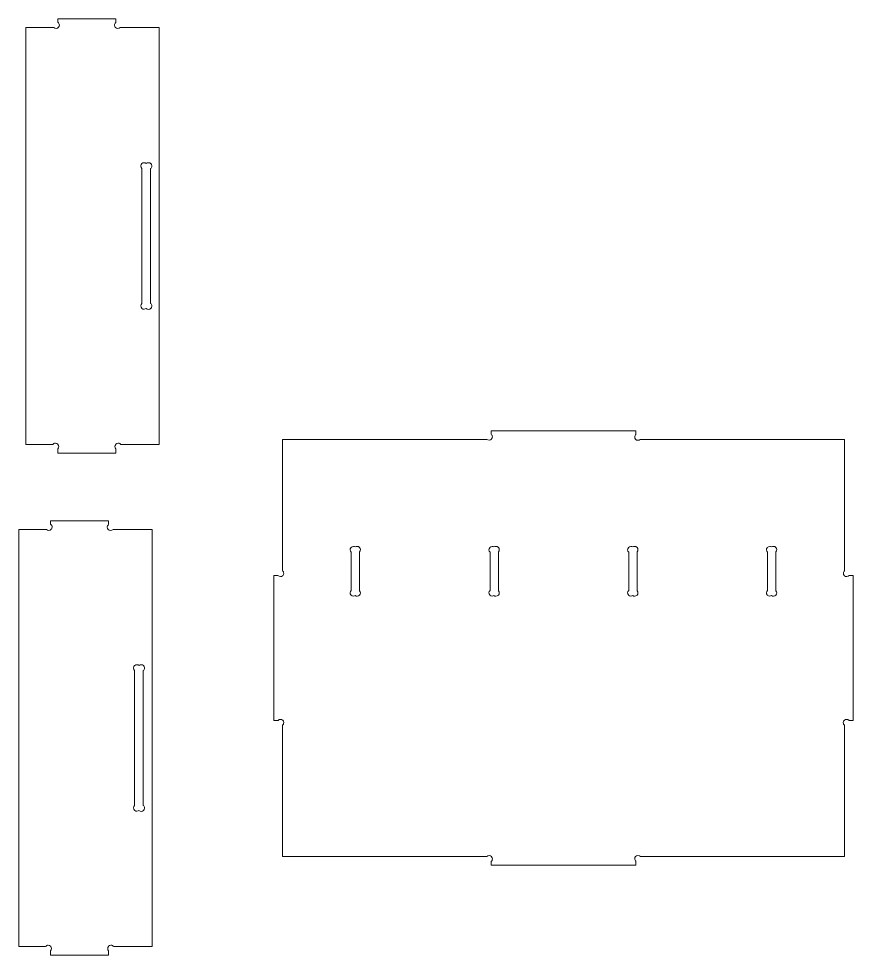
# Model space of a CAD drawing. Header units: centimetres. Extents: x -17.8 to 60.3, y -9.9 to 37.2.
# Drawn here: x 22.5 to 60.35, y -9.89 to 32.6 of the extents above; entities that cross this region are included whole.
import ezdxf

# ---------------------------------------------------------------- set-up
doc = ezdxf.new("R2010")
doc.units = ezdxf.units.CM
doc.header["$MEASUREMENT"] = 0
doc.layers.add('layer 1', color=7, linetype='Continuous')

msp = doc.modelspace()

# ---------------------------------------------------------------- linework, layer by layer
at = {"layer": 'layer 1', "color": 2, "lineweight": 9}
for points, knots in [([(24.27315, 12.88296), (24.27315, 12.88296), (26.90155, 12.88284), (26.90155, 12.88284), (26.90155, 12.88284), (26.90155, 12.88284), (26.90153, 13.0878), (26.90153, 13.0878), (26.90153, 13.0878), (26.87664, 13.11457), (26.8614, 13.15046), (26.8614, 13.1899), (26.8614, 13.1899), (26.8614, 13.22661), (26.87459, 13.26024), (26.89649, 13.28631), (26.89649, 13.28631), (26.89825, 13.28847), (26.90011, 13.29055), (26.90204, 13.29255), (26.90204, 13.29255), (26.9294, 13.32169), (26.96828, 13.3399), (27.0114, 13.3399), (27.0114, 13.3399), (27.06166, 13.3399), (27.10614, 13.31518), (27.13336, 13.27723), (27.13336, 13.27723), (27.13336, 13.27723), (28.87287, 13.27705), (28.87287, 13.27705), (28.87287, 13.27705), (28.87287, 13.27705), (28.87285, 32.20183), (28.87285, 32.20183), (28.87285, 32.20183), (28.87285, 32.20183), (27.10444, 32.20166), (27.10444, 32.20166), (27.10444, 32.20166), (27.07694, 32.17016), (27.0365, 32.15024), (26.9914, 32.15024), (26.9914, 32.15024), (26.94828, 32.15024), (26.9094, 32.16845), (26.88204, 32.19759), (26.88204, 32.19759), (26.88011, 32.19959), (26.87825, 32.20167), (26.87649, 32.20383), (26.87649, 32.20383), (26.85459, 32.2299), (26.8414, 32.26353), (26.8414, 32.30024), (26.8414, 32.30024), (26.8414, 32.34939), (26.86504, 32.39302), (26.90158, 32.42038), (26.90158, 32.42038), (26.90158, 32.42038), (26.90157, 32.59602), (26.90157, 32.59602), (26.90157, 32.59602), (26.90157, 32.59602), (24.2731, 32.59602), (24.2731, 32.59602), (24.2731, 32.59602), (24.2731, 32.59602), (24.27313, 32.43776), (24.27313, 32.43776), (24.27313, 32.43776), (24.31574, 32.4113), (24.34412, 32.36408), (24.34412, 32.31024), (24.34412, 32.31024), (24.34412, 32.27353), (24.33093, 32.2399), (24.30903, 32.21383), (24.30903, 32.21383), (24.30727, 32.21167), (24.30541, 32.20959), (24.30348, 32.20759), (24.30348, 32.20759), (24.27612, 32.17845), (24.23724, 32.16024), (24.19412, 32.16024), (24.19412, 32.16024), (24.15393, 32.16024), (24.11744, 32.17605), (24.09051, 32.20178), (24.09051, 32.20178), (24.09051, 32.20178), (22.82755, 32.20172), (22.82755, 32.20172), (22.82755, 32.20172), (22.82755, 32.20172), (22.82758, 13.27716), (22.82758, 13.27716), (22.82758, 13.27716), (22.82758, 13.27716), (24.04208, 13.27713), (24.04208, 13.27713), (24.04208, 13.27713), (24.0693, 13.31513), (24.11382, 13.3399), (24.16412, 13.3399), (24.16412, 13.3399), (24.20724, 13.3399), (24.24612, 13.32169), (24.27348, 13.29255), (24.27348, 13.29255), (24.27541, 13.29055), (24.27727, 13.28847), (24.27903, 13.28631), (24.27903, 13.28631), (24.30093, 13.26024), (24.31412, 13.22661), (24.31412, 13.1899), (24.31412, 13.1899), (24.31412, 13.14999), (24.29852, 13.11371), (24.27309, 13.08683), (24.27309, 13.08683), (24.27309, 13.08683), (24.27315, 12.88296), (24.27315, 12.88296)], [0, 0, 0, 0, 0.03030303, 0.03030303, 0.03030303, 0.03030303, 0.06060606, 0.06060606, 0.06060606, 0.06060606, 0.09090909, 0.09090909, 0.09090909, 0.09090909, 0.12121212, 0.12121212, 0.12121212, 0.12121212, 0.15151515, 0.15151515, 0.15151515, 0.15151515, 0.18181818, 0.18181818, 0.18181818, 0.18181818, 0.21212121, 0.21212121, 0.21212121, 0.21212121, 0.24242424, 0.24242424, 0.24242424, 0.24242424, 0.27272727, 0.27272727, 0.27272727, 0.27272727, 0.3030303, 0.3030303, 0.3030303, 0.3030303, 0.33333333, 0.33333333, 0.33333333, 0.33333333, 0.36363636, 0.36363636, 0.36363636, 0.36363636, 0.39393939, 0.39393939, 0.39393939, 0.39393939, 0.42424242, 0.42424242, 0.42424242, 0.42424242, 0.45454545, 0.45454545, 0.45454545, 0.45454545, 0.48484848, 0.48484848, 0.48484848, 0.48484848, 0.51515152, 0.51515152, 0.51515152, 0.51515152, 0.54545455, 0.54545455, 0.54545455, 0.54545455, 0.57575758, 0.57575758, 0.57575758, 0.57575758, 0.60606061, 0.60606061, 0.60606061, 0.60606061, 0.63636364, 0.63636364, 0.63636364, 0.63636364, 0.66666667, 0.66666667, 0.66666667, 0.66666667, 0.6969697, 0.6969697, 0.6969697, 0.6969697, 0.72727273, 0.72727273, 0.72727273, 0.72727273, 0.75757576, 0.75757576, 0.75757576, 0.75757576, 0.78787879, 0.78787879, 0.78787879, 0.78787879, 0.81818182, 0.81818182, 0.81818182, 0.81818182, 0.84848485, 0.84848485, 0.84848485, 0.84848485, 0.87878788, 0.87878788, 0.87878788, 0.87878788, 0.90909091, 0.90909091, 0.90909091, 0.90909091, 0.93939394, 0.93939394, 0.93939394, 0.93939394, 1, 1, 1, 1]), ([(28.28189, 19.4547), (28.25559, 19.43192), (28.2213, 19.41815), (28.1838, 19.41815), (28.1838, 19.41815), (28.14709, 19.41815), (28.11346, 19.43134), (28.08739, 19.45327), (28.08739, 19.45327), (28.08491, 19.45534), (28.08355, 19.4566), (28.08115, 19.45882), (28.08115, 19.45882), (28.05201, 19.48621), (28.0338, 19.52512), (28.0338, 19.56828), (28.0338, 19.56828), (28.0338, 19.6129), (28.05326, 19.65297), (28.08413, 19.68047), (28.08413, 19.68047), (28.08413, 19.68047), (28.08413, 25.80316), (28.08413, 25.80316), (28.08413, 25.80316), (28.05326, 25.83067), (28.0338, 25.87072), (28.0338, 25.91535), (28.0338, 25.91535), (28.0338, 25.95851), (28.05201, 25.99743), (28.08115, 26.02481), (28.08115, 26.02481), (28.08315, 26.02674), (28.08523, 26.0286), (28.08739, 26.03037), (28.08739, 26.03037), (28.11346, 26.05229), (28.14709, 26.06549), (28.1838, 26.06549), (28.1838, 26.06549), (28.22278, 26.06549), (28.2583, 26.0506), (28.28497, 26.02619), (28.28497, 26.02619), (28.31165, 26.05059), (28.34716, 26.06549), (28.38614, 26.06549), (28.38614, 26.06549), (28.42285, 26.06549), (28.45648, 26.05229), (28.48255, 26.03037), (28.48255, 26.03037), (28.48471, 26.0286), (28.48679, 26.02674), (28.48879, 26.02481), (28.48879, 26.02481), (28.51793, 25.99743), (28.53614, 25.95851), (28.53614, 25.91535), (28.53614, 25.91535), (28.53614, 25.86725), (28.51354, 25.82444), (28.4784, 25.79697), (28.4784, 25.79697), (28.4784, 25.79697), (28.4784, 19.68101), (28.4784, 19.68101), (28.4784, 19.68101), (28.51354, 19.65354), (28.53614, 19.61073), (28.53614, 19.56263), (28.53614, 19.56263), (28.53614, 19.51947), (28.51793, 19.48055), (28.48879, 19.45317), (28.48879, 19.45317), (28.48679, 19.45124), (28.48471, 19.44938), (28.48255, 19.44761), (28.48255, 19.44761), (28.45648, 19.42569), (28.42285, 19.41249), (28.38614, 19.41249), (28.38614, 19.41249), (28.34564, 19.41249), (28.30888, 19.42858), (28.28189, 19.4547)], [0, 0, 0, 0, 0.04347826, 0.04347826, 0.04347826, 0.04347826, 0.08695652, 0.08695652, 0.08695652, 0.08695652, 0.13043478, 0.13043478, 0.13043478, 0.13043478, 0.17391304, 0.17391304, 0.17391304, 0.17391304, 0.2173913, 0.2173913, 0.2173913, 0.2173913, 0.26086957, 0.26086957, 0.26086957, 0.26086957, 0.30434783, 0.30434783, 0.30434783, 0.30434783, 0.34782609, 0.34782609, 0.34782609, 0.34782609, 0.39130435, 0.39130435, 0.39130435, 0.39130435, 0.43478261, 0.43478261, 0.43478261, 0.43478261, 0.47826087, 0.47826087, 0.47826087, 0.47826087, 0.52173913, 0.52173913, 0.52173913, 0.52173913, 0.56521739, 0.56521739, 0.56521739, 0.56521739, 0.60869565, 0.60869565, 0.60869565, 0.60869565, 0.65217391, 0.65217391, 0.65217391, 0.65217391, 0.69565217, 0.69565217, 0.69565217, 0.69565217, 0.73913043, 0.73913043, 0.73913043, 0.73913043, 0.7826087, 0.7826087, 0.7826087, 0.7826087, 0.82608696, 0.82608696, 0.82608696, 0.82608696, 0.86956522, 0.86956522, 0.86956522, 0.86956522, 0.91304348, 0.91304348, 0.91304348, 0.91304348, 1, 1, 1, 1]), ([(34.45878, 13.51402), (34.45878, 13.51402), (43.73531, 13.51402), (43.73531, 13.51402), (43.73531, 13.51402), (43.76149, 13.49172), (43.79543, 13.47825), (43.83251, 13.47825), (43.83251, 13.47825), (43.87563, 13.47825), (43.91451, 13.49646), (43.94187, 13.5256), (43.94187, 13.5256), (43.9438, 13.5276), (43.94566, 13.52968), (43.94742, 13.53184), (43.94742, 13.53184), (43.96932, 13.55791), (43.98251, 13.59154), (43.98251, 13.62825), (43.98251, 13.62825), (43.98251, 13.67796), (43.95832, 13.72202), (43.92106, 13.74932), (43.92106, 13.74932), (43.92106, 13.74932), (43.92106, 13.90826), (43.92106, 13.90826), (43.92106, 13.90826), (43.92106, 13.90826), (50.49211, 13.90826), (50.49211, 13.90826), (50.49211, 13.90826), (50.49211, 13.90826), (50.49211, 13.73797), (50.49211, 13.73797), (50.49211, 13.73797), (50.45717, 13.7105), (50.43473, 13.66786), (50.43473, 13.61998), (50.43473, 13.61998), (50.43473, 13.58327), (50.44792, 13.54964), (50.46982, 13.52357), (50.46982, 13.52357), (50.47158, 13.52141), (50.47344, 13.51933), (50.47537, 13.51733), (50.47537, 13.51733), (50.50273, 13.48819), (50.54161, 13.46998), (50.58473, 13.46998), (50.58473, 13.46998), (50.6262, 13.46998), (50.66375, 13.48681), (50.6909, 13.51402), (50.6909, 13.51402), (50.6909, 13.51402), (59.95439, 13.51402), (59.95439, 13.51402), (59.95439, 13.51402), (59.95439, 13.51402), (59.95439, 7.55477), (59.95439, 7.55477), (59.95439, 7.55477), (59.92097, 7.52726), (59.89966, 7.48557), (59.89966, 7.43891), (59.89966, 7.43891), (59.89966, 7.39579), (59.91787, 7.35691), (59.94701, 7.32955), (59.94701, 7.32955), (59.94901, 7.32762), (59.95109, 7.32576), (59.95325, 7.324), (59.95325, 7.324), (59.97932, 7.3021), (60.01295, 7.28891), (60.04966, 7.28891), (60.04966, 7.28891), (60.09325, 7.28891), (60.13251, 7.30751), (60.15992, 7.33722), (60.15992, 7.33722), (60.15992, 7.33722), (60.34865, 7.33722), (60.34865, 7.33722), (60.34865, 7.33722), (60.34865, 7.33722), (60.34865, 0.7662), (60.34865, 0.7662), (60.34865, 0.7662), (60.34865, 0.7662), (60.15655, 0.7662), (60.15655, 0.7662), (60.15655, 0.7662), (60.12923, 0.79488), (60.09066, 0.81275), (60.04793, 0.81275), (60.04793, 0.81275), (60.01122, 0.81275), (59.97759, 0.79956), (59.95152, 0.77766), (59.95152, 0.77766), (59.94936, 0.7759), (59.94728, 0.77404), (59.94528, 0.77211), (59.94528, 0.77211), (59.91614, 0.74475), (59.89793, 0.70587), (59.89793, 0.66275), (59.89793, 0.66275), (59.89793, 0.61529), (59.91999, 0.57299), (59.95439, 0.5455), (59.95439, 0.5455), (59.95439, 0.5455), (59.95439, -5.41056), (59.95439, -5.41056), (59.95439, -5.41056), (59.95439, -5.41056), (50.69677, -5.41056), (50.69677, -5.41056), (50.69677, -5.41056), (50.6693, -5.37971), (50.62929, -5.36027), (50.58473, -5.36027), (50.58473, -5.36027), (50.54161, -5.36027), (50.50273, -5.37848), (50.47537, -5.40762), (50.47537, -5.40762), (50.47344, -5.40962), (50.47158, -5.4117), (50.46982, -5.41386), (50.46982, -5.41386), (50.44792, -5.43993), (50.43473, -5.47356), (50.43473, -5.51027), (50.43473, -5.51027), (50.43473, -5.55815), (50.45717, -5.60079), (50.49211, -5.62826), (50.49211, -5.62826), (50.49211, -5.62826), (50.49211, -5.80485), (50.49211, -5.80485), (50.49211, -5.80485), (50.49211, -5.80485), (43.92106, -5.80485), (43.92106, -5.80485), (43.92106, -5.80485), (43.92106, -5.80485), (43.92106, -5.63961), (43.92106, -5.63961), (43.92106, -5.63961), (43.95832, -5.61231), (43.98251, -5.56825), (43.98251, -5.51854), (43.98251, -5.51854), (43.98251, -5.48183), (43.96932, -5.4482), (43.94742, -5.42213), (43.94742, -5.42213), (43.94566, -5.41997), (43.9438, -5.41789), (43.94187, -5.41589), (43.94187, -5.41589), (43.91451, -5.38675), (43.87563, -5.36854), (43.83251, -5.36854), (43.83251, -5.36854), (43.79208, -5.36854), (43.75539, -5.38454), (43.72841, -5.41056), (43.72841, -5.41056), (43.72841, -5.41056), (34.45878, -5.41056), (34.45878, -5.41056), (34.45878, -5.41056), (34.45878, -5.41056), (34.45878, 0.54252), (34.45878, 0.54252), (34.45878, 0.54252), (34.49538, 0.56987), (34.51908, 0.61355), (34.51908, 0.66275), (34.51908, 0.66275), (34.51908, 0.70587), (34.50087, 0.74475), (34.47173, 0.77211), (34.47173, 0.77211), (34.46973, 0.77404), (34.46765, 0.7759), (34.46549, 0.77766), (34.46549, 0.77766), (34.43942, 0.79956), (34.40579, 0.81275), (34.36908, 0.81275), (34.36908, 0.81275), (34.32635, 0.81275), (34.28778, 0.79488), (34.26046, 0.7662), (34.26046, 0.7662), (34.26046, 0.7662), (34.06451, 0.7662), (34.06451, 0.7662), (34.06451, 0.7662), (34.06451, 0.7662), (34.06451, 7.33722), (34.06451, 7.33722), (34.06451, 7.33722), (34.06451, 7.33722), (34.25709, 7.33722), (34.25709, 7.33722), (34.25709, 7.33722), (34.2845, 7.30751), (34.32376, 7.28891), (34.36735, 7.28891), (34.36735, 7.28891), (34.40406, 7.28891), (34.43769, 7.3021), (34.46376, 7.324), (34.46376, 7.324), (34.46592, 7.32576), (34.468, 7.32762), (34.47, 7.32955), (34.47, 7.32955), (34.49914, 7.35691), (34.51735, 7.39579), (34.51735, 7.43891), (34.51735, 7.43891), (34.51735, 7.48733), (34.49439, 7.5304), (34.45878, 7.55782), (34.45878, 7.55782), (34.45878, 7.55782), (34.45878, 13.51402), (34.45878, 13.51402)], [0, 0, 0, 0, 0.01639344, 0.01639344, 0.01639344, 0.01639344, 0.03278689, 0.03278689, 0.03278689, 0.03278689, 0.04918033, 0.04918033, 0.04918033, 0.04918033, 0.06557377, 0.06557377, 0.06557377, 0.06557377, 0.08196721, 0.08196721, 0.08196721, 0.08196721, 0.09836066, 0.09836066, 0.09836066, 0.09836066, 0.1147541, 0.1147541, 0.1147541, 0.1147541, 0.13114754, 0.13114754, 0.13114754, 0.13114754, 0.14754098, 0.14754098, 0.14754098, 0.14754098, 0.16393443, 0.16393443, 0.16393443, 0.16393443, 0.18032787, 0.18032787, 0.18032787, 0.18032787, 0.19672131, 0.19672131, 0.19672131, 0.19672131, 0.21311475, 0.21311475, 0.21311475, 0.21311475, 0.2295082, 0.2295082, 0.2295082, 0.2295082, 0.24590164, 0.24590164, 0.24590164, 0.24590164, 0.26229508, 0.26229508, 0.26229508, 0.26229508, 0.27868852, 0.27868852, 0.27868852, 0.27868852, 0.29508197, 0.29508197, 0.29508197, 0.29508197, 0.31147541, 0.31147541, 0.31147541, 0.31147541, 0.32786885, 0.32786885, 0.32786885, 0.32786885, 0.3442623, 0.3442623, 0.3442623, 0.3442623, 0.36065574, 0.36065574, 0.36065574, 0.36065574, 0.37704918, 0.37704918, 0.37704918, 0.37704918, 0.39344262, 0.39344262, 0.39344262, 0.39344262, 0.40983607, 0.40983607, 0.40983607, 0.40983607, 0.42622951, 0.42622951, 0.42622951, 0.42622951, 0.44262295, 0.44262295, 0.44262295, 0.44262295, 0.45901639, 0.45901639, 0.45901639, 0.45901639, 0.47540984, 0.47540984, 0.47540984, 0.47540984, 0.49180328, 0.49180328, 0.49180328, 0.49180328, 0.50819672, 0.50819672, 0.50819672, 0.50819672, 0.52459016, 0.52459016, 0.52459016, 0.52459016, 0.54098361, 0.54098361, 0.54098361, 0.54098361, 0.55737705, 0.55737705, 0.55737705, 0.55737705, 0.57377049, 0.57377049, 0.57377049, 0.57377049, 0.59016393, 0.59016393, 0.59016393, 0.59016393, 0.60655738, 0.60655738, 0.60655738, 0.60655738, 0.62295082, 0.62295082, 0.62295082, 0.62295082, 0.63934426, 0.63934426, 0.63934426, 0.63934426, 0.6557377, 0.6557377, 0.6557377, 0.6557377, 0.67213115, 0.67213115, 0.67213115, 0.67213115, 0.68852459, 0.68852459, 0.68852459, 0.68852459, 0.70491803, 0.70491803, 0.70491803, 0.70491803, 0.72131148, 0.72131148, 0.72131148, 0.72131148, 0.73770492, 0.73770492, 0.73770492, 0.73770492, 0.75409836, 0.75409836, 0.75409836, 0.75409836, 0.7704918, 0.7704918, 0.7704918, 0.7704918, 0.78688525, 0.78688525, 0.78688525, 0.78688525, 0.80327869, 0.80327869, 0.80327869, 0.80327869, 0.81967213, 0.81967213, 0.81967213, 0.81967213, 0.83606557, 0.83606557, 0.83606557, 0.83606557, 0.85245902, 0.85245902, 0.85245902, 0.85245902, 0.86885246, 0.86885246, 0.86885246, 0.86885246, 0.8852459, 0.8852459, 0.8852459, 0.8852459, 0.90163934, 0.90163934, 0.90163934, 0.90163934, 0.91803279, 0.91803279, 0.91803279, 0.91803279, 0.93442623, 0.93442623, 0.93442623, 0.93442623, 0.95081967, 0.95081967, 0.95081967, 0.95081967, 0.96721311, 0.96721311, 0.96721311, 0.96721311, 1, 1, 1, 1]), ([(23.94479, -9.89044), (23.94479, -9.89044), (26.57319, -9.89056), (26.57319, -9.89056), (26.57319, -9.89056), (26.57319, -9.89056), (26.57317, -9.6856), (26.57317, -9.6856), (26.57317, -9.6856), (26.54828, -9.65883), (26.53304, -9.62294), (26.53304, -9.5835), (26.53304, -9.5835), (26.53304, -9.54679), (26.54623, -9.51316), (26.56813, -9.48709), (26.56813, -9.48709), (26.56989, -9.48493), (26.57175, -9.48285), (26.57368, -9.48085), (26.57368, -9.48085), (26.60104, -9.45171), (26.63992, -9.4335), (26.68304, -9.4335), (26.68304, -9.4335), (26.7333, -9.4335), (26.77778, -9.45822), (26.805, -9.49617), (26.805, -9.49617), (26.805, -9.49617), (28.54451, -9.49635), (28.54451, -9.49635), (28.54451, -9.49635), (28.54451, -9.49635), (28.54449, 9.42843), (28.54449, 9.42843), (28.54449, 9.42843), (28.54449, 9.42843), (26.77608, 9.42826), (26.77608, 9.42826), (26.77608, 9.42826), (26.74858, 9.39676), (26.70814, 9.37684), (26.66304, 9.37684), (26.66304, 9.37684), (26.61992, 9.37684), (26.58104, 9.39505), (26.55368, 9.42419), (26.55368, 9.42419), (26.55175, 9.42619), (26.54989, 9.42827), (26.54813, 9.43043), (26.54813, 9.43043), (26.52623, 9.4565), (26.51304, 9.49013), (26.51304, 9.52684), (26.51304, 9.52684), (26.51304, 9.57599), (26.53668, 9.61962), (26.57322, 9.64698), (26.57322, 9.64698), (26.57322, 9.64698), (26.57321, 9.82262), (26.57321, 9.82262), (26.57321, 9.82262), (26.57321, 9.82262), (23.94474, 9.82262), (23.94474, 9.82262), (23.94474, 9.82262), (23.94474, 9.82262), (23.94477, 9.66436), (23.94477, 9.66436), (23.94477, 9.66436), (23.98738, 9.6379), (24.01576, 9.59068), (24.01576, 9.53684), (24.01576, 9.53684), (24.01576, 9.50013), (24.00257, 9.4665), (23.98067, 9.44043), (23.98067, 9.44043), (23.97891, 9.43827), (23.97705, 9.43619), (23.97512, 9.43419), (23.97512, 9.43419), (23.94776, 9.40505), (23.90888, 9.38684), (23.86576, 9.38684), (23.86576, 9.38684), (23.82557, 9.38684), (23.78908, 9.40265), (23.76215, 9.42838), (23.76215, 9.42838), (23.76215, 9.42838), (22.49919, 9.42832), (22.49919, 9.42832), (22.49919, 9.42832), (22.49919, 9.42832), (22.49922, -9.49624), (22.49922, -9.49624), (22.49922, -9.49624), (22.49922, -9.49624), (23.71372, -9.49627), (23.71372, -9.49627), (23.71372, -9.49627), (23.74094, -9.45827), (23.78546, -9.4335), (23.83576, -9.4335), (23.83576, -9.4335), (23.87888, -9.4335), (23.91776, -9.45171), (23.94512, -9.48085), (23.94512, -9.48085), (23.94705, -9.48285), (23.94891, -9.48493), (23.95067, -9.48709), (23.95067, -9.48709), (23.97257, -9.51316), (23.98576, -9.54679), (23.98576, -9.5835), (23.98576, -9.5835), (23.98576, -9.62341), (23.97016, -9.65969), (23.94473, -9.68657), (23.94473, -9.68657), (23.94473, -9.68657), (23.94479, -9.89044), (23.94479, -9.89044)], [0, 0, 0, 0, 0.03030303, 0.03030303, 0.03030303, 0.03030303, 0.06060606, 0.06060606, 0.06060606, 0.06060606, 0.09090909, 0.09090909, 0.09090909, 0.09090909, 0.12121212, 0.12121212, 0.12121212, 0.12121212, 0.15151515, 0.15151515, 0.15151515, 0.15151515, 0.18181818, 0.18181818, 0.18181818, 0.18181818, 0.21212121, 0.21212121, 0.21212121, 0.21212121, 0.24242424, 0.24242424, 0.24242424, 0.24242424, 0.27272727, 0.27272727, 0.27272727, 0.27272727, 0.3030303, 0.3030303, 0.3030303, 0.3030303, 0.33333333, 0.33333333, 0.33333333, 0.33333333, 0.36363636, 0.36363636, 0.36363636, 0.36363636, 0.39393939, 0.39393939, 0.39393939, 0.39393939, 0.42424242, 0.42424242, 0.42424242, 0.42424242, 0.45454545, 0.45454545, 0.45454545, 0.45454545, 0.48484848, 0.48484848, 0.48484848, 0.48484848, 0.51515152, 0.51515152, 0.51515152, 0.51515152, 0.54545455, 0.54545455, 0.54545455, 0.54545455, 0.57575758, 0.57575758, 0.57575758, 0.57575758, 0.60606061, 0.60606061, 0.60606061, 0.60606061, 0.63636364, 0.63636364, 0.63636364, 0.63636364, 0.66666667, 0.66666667, 0.66666667, 0.66666667, 0.6969697, 0.6969697, 0.6969697, 0.6969697, 0.72727273, 0.72727273, 0.72727273, 0.72727273, 0.75757576, 0.75757576, 0.75757576, 0.75757576, 0.78787879, 0.78787879, 0.78787879, 0.78787879, 0.81818182, 0.81818182, 0.81818182, 0.81818182, 0.84848485, 0.84848485, 0.84848485, 0.84848485, 0.87878788, 0.87878788, 0.87878788, 0.87878788, 0.90909091, 0.90909091, 0.90909091, 0.90909091, 0.93939394, 0.93939394, 0.93939394, 0.93939394, 1, 1, 1, 1]), ([(37.95579, 8.61297), (37.95772, 8.61097), (37.95958, 8.60889), (37.96134, 8.60673), (37.96134, 8.60673), (37.98324, 8.58066), (37.99643, 8.54703), (37.99643, 8.51032), (37.99643, 8.51032), (37.99643, 8.47095), (37.98125, 8.43513), (37.95643, 8.40836), (37.95643, 8.40836), (37.95643, 8.40836), (37.95643, 6.64916), (37.95643, 6.64916), (37.95643, 6.64916), (37.98125, 6.62239), (37.99643, 6.58657), (37.99643, 6.5472), (37.99643, 6.5472), (37.99643, 6.51049), (37.98324, 6.47686), (37.96134, 6.45079), (37.96134, 6.45079), (37.95958, 6.44863), (37.95772, 6.44655), (37.95579, 6.44455), (37.95579, 6.44455), (37.92843, 6.41541), (37.88955, 6.3972), (37.84643, 6.3972), (37.84643, 6.3972), (37.81297, 6.3972), (37.78208, 6.40817), (37.75713, 6.42668), (37.75713, 6.42668), (37.73438, 6.41278), (37.70765, 6.40477), (37.67905, 6.40477), (37.67905, 6.40477), (37.63593, 6.40477), (37.59705, 6.42298), (37.56969, 6.45212), (37.56969, 6.45212), (37.56776, 6.45412), (37.5659, 6.4562), (37.56414, 6.45836), (37.56414, 6.45836), (37.54224, 6.48443), (37.52905, 6.51806), (37.52905, 6.55477), (37.52905, 6.55477), (37.52905, 6.59798), (37.54734, 6.63693), (37.57658, 6.6643), (37.57658, 6.6643), (37.57658, 6.6643), (37.57658, 8.39322), (37.57658, 8.39322), (37.57658, 8.39322), (37.54734, 8.42059), (37.52905, 8.45954), (37.52905, 8.50275), (37.52905, 8.50275), (37.52905, 8.53946), (37.54224, 8.57309), (37.56414, 8.59916), (37.56414, 8.59916), (37.5659, 8.60132), (37.56776, 8.6034), (37.56969, 8.6054), (37.56969, 8.6054), (37.59705, 8.63454), (37.63593, 8.65275), (37.67905, 8.65275), (37.67905, 8.65275), (37.70765, 8.65275), (37.73438, 8.64473), (37.75713, 8.63084), (37.75713, 8.63084), (37.78208, 8.64935), (37.81297, 8.66032), (37.84643, 8.66032), (37.84643, 8.66032), (37.88955, 8.66032), (37.92843, 8.64211), (37.95579, 8.61297)], [0, 0, 0, 0, 0.04347826, 0.04347826, 0.04347826, 0.04347826, 0.08695652, 0.08695652, 0.08695652, 0.08695652, 0.13043478, 0.13043478, 0.13043478, 0.13043478, 0.17391304, 0.17391304, 0.17391304, 0.17391304, 0.2173913, 0.2173913, 0.2173913, 0.2173913, 0.26086957, 0.26086957, 0.26086957, 0.26086957, 0.30434783, 0.30434783, 0.30434783, 0.30434783, 0.34782609, 0.34782609, 0.34782609, 0.34782609, 0.39130435, 0.39130435, 0.39130435, 0.39130435, 0.43478261, 0.43478261, 0.43478261, 0.43478261, 0.47826087, 0.47826087, 0.47826087, 0.47826087, 0.52173913, 0.52173913, 0.52173913, 0.52173913, 0.56521739, 0.56521739, 0.56521739, 0.56521739, 0.60869565, 0.60869565, 0.60869565, 0.60869565, 0.65217391, 0.65217391, 0.65217391, 0.65217391, 0.69565217, 0.69565217, 0.69565217, 0.69565217, 0.73913043, 0.73913043, 0.73913043, 0.73913043, 0.7826087, 0.7826087, 0.7826087, 0.7826087, 0.82608696, 0.82608696, 0.82608696, 0.82608696, 0.86956522, 0.86956522, 0.86956522, 0.86956522, 0.91304348, 0.91304348, 0.91304348, 0.91304348, 1, 1, 1, 1]), ([(44.25286, 8.61297), (44.25479, 8.61097), (44.25665, 8.60889), (44.25841, 8.60673), (44.25841, 8.60673), (44.28031, 8.58066), (44.2935, 8.54703), (44.2935, 8.51032), (44.2935, 8.51032), (44.2935, 8.47095), (44.27832, 8.43513), (44.2535, 8.40836), (44.2535, 8.40836), (44.2535, 8.40836), (44.2535, 6.64916), (44.2535, 6.64916), (44.2535, 6.64916), (44.27832, 6.62239), (44.2935, 6.58657), (44.2935, 6.5472), (44.2935, 6.5472), (44.2935, 6.51049), (44.28031, 6.47686), (44.25841, 6.45079), (44.25841, 6.45079), (44.25665, 6.44863), (44.25479, 6.44655), (44.25286, 6.44455), (44.25286, 6.44455), (44.2255, 6.41541), (44.18662, 6.3972), (44.1435, 6.3972), (44.1435, 6.3972), (44.11004, 6.3972), (44.07915, 6.40817), (44.0542, 6.42668), (44.0542, 6.42668), (44.03145, 6.41278), (44.00472, 6.40477), (43.97612, 6.40477), (43.97612, 6.40477), (43.933, 6.40477), (43.89412, 6.42298), (43.86676, 6.45212), (43.86676, 6.45212), (43.86483, 6.45412), (43.86297, 6.4562), (43.86121, 6.45836), (43.86121, 6.45836), (43.83931, 6.48443), (43.82612, 6.51806), (43.82612, 6.55477), (43.82612, 6.55477), (43.82612, 6.59798), (43.84441, 6.63693), (43.87365, 6.6643), (43.87365, 6.6643), (43.87365, 6.6643), (43.87365, 8.39322), (43.87365, 8.39322), (43.87365, 8.39322), (43.84441, 8.42059), (43.82612, 8.45954), (43.82612, 8.50275), (43.82612, 8.50275), (43.82612, 8.53946), (43.83931, 8.57309), (43.86121, 8.59916), (43.86121, 8.59916), (43.86297, 8.60132), (43.86483, 8.6034), (43.86676, 8.6054), (43.86676, 8.6054), (43.89412, 8.63454), (43.933, 8.65275), (43.97612, 8.65275), (43.97612, 8.65275), (44.00472, 8.65275), (44.03145, 8.64473), (44.0542, 8.63084), (44.0542, 8.63084), (44.07915, 8.64935), (44.11004, 8.66032), (44.1435, 8.66032), (44.1435, 8.66032), (44.18662, 8.66032), (44.2255, 8.64211), (44.25286, 8.61297)], [0, 0, 0, 0, 0.04347826, 0.04347826, 0.04347826, 0.04347826, 0.08695652, 0.08695652, 0.08695652, 0.08695652, 0.13043478, 0.13043478, 0.13043478, 0.13043478, 0.17391304, 0.17391304, 0.17391304, 0.17391304, 0.2173913, 0.2173913, 0.2173913, 0.2173913, 0.26086957, 0.26086957, 0.26086957, 0.26086957, 0.30434783, 0.30434783, 0.30434783, 0.30434783, 0.34782609, 0.34782609, 0.34782609, 0.34782609, 0.39130435, 0.39130435, 0.39130435, 0.39130435, 0.43478261, 0.43478261, 0.43478261, 0.43478261, 0.47826087, 0.47826087, 0.47826087, 0.47826087, 0.52173913, 0.52173913, 0.52173913, 0.52173913, 0.56521739, 0.56521739, 0.56521739, 0.56521739, 0.60869565, 0.60869565, 0.60869565, 0.60869565, 0.65217391, 0.65217391, 0.65217391, 0.65217391, 0.69565217, 0.69565217, 0.69565217, 0.69565217, 0.73913043, 0.73913043, 0.73913043, 0.73913043, 0.7826087, 0.7826087, 0.7826087, 0.7826087, 0.82608696, 0.82608696, 0.82608696, 0.82608696, 0.86956522, 0.86956522, 0.86956522, 0.86956522, 0.91304348, 0.91304348, 0.91304348, 0.91304348, 1, 1, 1, 1]), ([(50.54255, 8.61297), (50.54448, 8.61097), (50.54634, 8.60889), (50.5481, 8.60673), (50.5481, 8.60673), (50.57, 8.58066), (50.58319, 8.54703), (50.58319, 8.51032), (50.58319, 8.51032), (50.58319, 8.47095), (50.56801, 8.43513), (50.54319, 8.40836), (50.54319, 8.40836), (50.54319, 8.40836), (50.54319, 6.64916), (50.54319, 6.64916), (50.54319, 6.64916), (50.56801, 6.62239), (50.58319, 6.58657), (50.58319, 6.5472), (50.58319, 6.5472), (50.58319, 6.51049), (50.57, 6.47686), (50.5481, 6.45079), (50.5481, 6.45079), (50.54634, 6.44863), (50.54448, 6.44655), (50.54255, 6.44455), (50.54255, 6.44455), (50.51519, 6.41541), (50.47631, 6.3972), (50.43319, 6.3972), (50.43319, 6.3972), (50.39973, 6.3972), (50.36884, 6.40817), (50.34389, 6.42668), (50.34389, 6.42668), (50.32114, 6.41278), (50.29441, 6.40477), (50.26581, 6.40477), (50.26581, 6.40477), (50.22269, 6.40477), (50.18381, 6.42298), (50.15645, 6.45212), (50.15645, 6.45212), (50.15452, 6.45412), (50.15266, 6.4562), (50.1509, 6.45836), (50.1509, 6.45836), (50.129, 6.48443), (50.11581, 6.51806), (50.11581, 6.55477), (50.11581, 6.55477), (50.11581, 6.59798), (50.1341, 6.63693), (50.16334, 6.6643), (50.16334, 6.6643), (50.16334, 6.6643), (50.16334, 8.39322), (50.16334, 8.39322), (50.16334, 8.39322), (50.1341, 8.42059), (50.11581, 8.45954), (50.11581, 8.50275), (50.11581, 8.50275), (50.11581, 8.53946), (50.129, 8.57309), (50.1509, 8.59916), (50.1509, 8.59916), (50.15266, 8.60132), (50.15452, 8.6034), (50.15645, 8.6054), (50.15645, 8.6054), (50.18381, 8.63454), (50.22269, 8.65275), (50.26581, 8.65275), (50.26581, 8.65275), (50.29441, 8.65275), (50.32114, 8.64473), (50.34389, 8.63084), (50.34389, 8.63084), (50.36884, 8.64935), (50.39973, 8.66032), (50.43319, 8.66032), (50.43319, 8.66032), (50.47631, 8.66032), (50.51519, 8.64211), (50.54255, 8.61297)], [0, 0, 0, 0, 0.04347826, 0.04347826, 0.04347826, 0.04347826, 0.08695652, 0.08695652, 0.08695652, 0.08695652, 0.13043478, 0.13043478, 0.13043478, 0.13043478, 0.17391304, 0.17391304, 0.17391304, 0.17391304, 0.2173913, 0.2173913, 0.2173913, 0.2173913, 0.26086957, 0.26086957, 0.26086957, 0.26086957, 0.30434783, 0.30434783, 0.30434783, 0.30434783, 0.34782609, 0.34782609, 0.34782609, 0.34782609, 0.39130435, 0.39130435, 0.39130435, 0.39130435, 0.43478261, 0.43478261, 0.43478261, 0.43478261, 0.47826087, 0.47826087, 0.47826087, 0.47826087, 0.52173913, 0.52173913, 0.52173913, 0.52173913, 0.56521739, 0.56521739, 0.56521739, 0.56521739, 0.60869565, 0.60869565, 0.60869565, 0.60869565, 0.65217391, 0.65217391, 0.65217391, 0.65217391, 0.69565217, 0.69565217, 0.69565217, 0.69565217, 0.73913043, 0.73913043, 0.73913043, 0.73913043, 0.7826087, 0.7826087, 0.7826087, 0.7826087, 0.82608696, 0.82608696, 0.82608696, 0.82608696, 0.86956522, 0.86956522, 0.86956522, 0.86956522, 0.91304348, 0.91304348, 0.91304348, 0.91304348, 1, 1, 1, 1]), ([(56.83594, 8.61297), (56.83787, 8.61097), (56.83973, 8.60889), (56.84149, 8.60673), (56.84149, 8.60673), (56.86339, 8.58066), (56.87658, 8.54703), (56.87658, 8.51032), (56.87658, 8.51032), (56.87658, 8.47095), (56.8614, 8.43513), (56.83658, 8.40836), (56.83658, 8.40836), (56.83658, 8.40836), (56.83658, 6.64916), (56.83658, 6.64916), (56.83658, 6.64916), (56.8614, 6.62239), (56.87658, 6.58657), (56.87658, 6.5472), (56.87658, 6.5472), (56.87658, 6.51049), (56.86339, 6.47686), (56.84149, 6.45079), (56.84149, 6.45079), (56.83973, 6.44863), (56.83787, 6.44655), (56.83594, 6.44455), (56.83594, 6.44455), (56.80858, 6.41541), (56.7697, 6.3972), (56.72658, 6.3972), (56.72658, 6.3972), (56.69312, 6.3972), (56.66223, 6.40817), (56.63728, 6.42668), (56.63728, 6.42668), (56.61453, 6.41278), (56.5878, 6.40477), (56.5592, 6.40477), (56.5592, 6.40477), (56.51608, 6.40477), (56.4772, 6.42298), (56.44984, 6.45212), (56.44984, 6.45212), (56.44791, 6.45412), (56.44605, 6.4562), (56.44429, 6.45836), (56.44429, 6.45836), (56.42239, 6.48443), (56.4092, 6.51806), (56.4092, 6.55477), (56.4092, 6.55477), (56.4092, 6.59798), (56.42749, 6.63693), (56.45673, 6.6643), (56.45673, 6.6643), (56.45673, 6.6643), (56.45673, 8.39322), (56.45673, 8.39322), (56.45673, 8.39322), (56.42749, 8.42059), (56.4092, 8.45954), (56.4092, 8.50275), (56.4092, 8.50275), (56.4092, 8.53946), (56.42239, 8.57309), (56.44429, 8.59916), (56.44429, 8.59916), (56.44605, 8.60132), (56.44791, 8.6034), (56.44984, 8.6054), (56.44984, 8.6054), (56.4772, 8.63454), (56.51608, 8.65275), (56.5592, 8.65275), (56.5592, 8.65275), (56.5878, 8.65275), (56.61453, 8.64473), (56.63728, 8.63084), (56.63728, 8.63084), (56.66223, 8.64935), (56.69312, 8.66032), (56.72658, 8.66032), (56.72658, 8.66032), (56.7697, 8.66032), (56.80858, 8.64211), (56.83594, 8.61297)], [0, 0, 0, 0, 0.04347826, 0.04347826, 0.04347826, 0.04347826, 0.08695652, 0.08695652, 0.08695652, 0.08695652, 0.13043478, 0.13043478, 0.13043478, 0.13043478, 0.17391304, 0.17391304, 0.17391304, 0.17391304, 0.2173913, 0.2173913, 0.2173913, 0.2173913, 0.26086957, 0.26086957, 0.26086957, 0.26086957, 0.30434783, 0.30434783, 0.30434783, 0.30434783, 0.34782609, 0.34782609, 0.34782609, 0.34782609, 0.39130435, 0.39130435, 0.39130435, 0.39130435, 0.43478261, 0.43478261, 0.43478261, 0.43478261, 0.47826087, 0.47826087, 0.47826087, 0.47826087, 0.52173913, 0.52173913, 0.52173913, 0.52173913, 0.56521739, 0.56521739, 0.56521739, 0.56521739, 0.60869565, 0.60869565, 0.60869565, 0.60869565, 0.65217391, 0.65217391, 0.65217391, 0.65217391, 0.69565217, 0.69565217, 0.69565217, 0.69565217, 0.73913043, 0.73913043, 0.73913043, 0.73913043, 0.7826087, 0.7826087, 0.7826087, 0.7826087, 0.82608696, 0.82608696, 0.82608696, 0.82608696, 0.86956522, 0.86956522, 0.86956522, 0.86956522, 0.91304348, 0.91304348, 0.91304348, 0.91304348, 1, 1, 1, 1]), ([(27.95353, -3.3187), (27.92723, -3.34148), (27.89294, -3.35525), (27.85544, -3.35525), (27.85544, -3.35525), (27.81873, -3.35525), (27.7851, -3.34206), (27.75903, -3.32013), (27.75903, -3.32013), (27.75655, -3.31806), (27.75519, -3.3168), (27.75279, -3.31458), (27.75279, -3.31458), (27.72365, -3.28719), (27.70544, -3.24828), (27.70544, -3.20512), (27.70544, -3.20512), (27.70544, -3.1605), (27.7249, -3.12043), (27.75577, -3.09293), (27.75577, -3.09293), (27.75577, -3.09293), (27.75577, 3.02976), (27.75577, 3.02976), (27.75577, 3.02976), (27.7249, 3.05727), (27.70544, 3.09732), (27.70544, 3.14195), (27.70544, 3.14195), (27.70544, 3.18511), (27.72365, 3.22403), (27.75279, 3.25141), (27.75279, 3.25141), (27.75479, 3.25334), (27.75687, 3.2552), (27.75903, 3.25697), (27.75903, 3.25697), (27.7851, 3.27889), (27.81873, 3.29209), (27.85544, 3.29209), (27.85544, 3.29209), (27.89442, 3.29209), (27.92994, 3.2772), (27.95661, 3.25279), (27.95661, 3.25279), (27.98329, 3.27719), (28.0188, 3.29209), (28.05778, 3.29209), (28.05778, 3.29209), (28.09449, 3.29209), (28.12812, 3.27889), (28.15419, 3.25697), (28.15419, 3.25697), (28.15635, 3.2552), (28.15843, 3.25334), (28.16043, 3.25141), (28.16043, 3.25141), (28.18957, 3.22403), (28.20778, 3.18511), (28.20778, 3.14195), (28.20778, 3.14195), (28.20778, 3.09385), (28.18518, 3.05104), (28.15004, 3.02357), (28.15004, 3.02357), (28.15004, 3.02357), (28.15004, -3.09239), (28.15004, -3.09239), (28.15004, -3.09239), (28.18518, -3.11986), (28.20778, -3.16267), (28.20778, -3.21077), (28.20778, -3.21077), (28.20778, -3.25393), (28.18957, -3.29285), (28.16043, -3.32023), (28.16043, -3.32023), (28.15843, -3.32216), (28.15635, -3.32402), (28.15419, -3.32579), (28.15419, -3.32579), (28.12812, -3.34771), (28.09449, -3.36091), (28.05778, -3.36091), (28.05778, -3.36091), (28.01728, -3.36091), (27.98052, -3.34482), (27.95353, -3.3187)], [0, 0, 0, 0, 0.04347826, 0.04347826, 0.04347826, 0.04347826, 0.08695652, 0.08695652, 0.08695652, 0.08695652, 0.13043478, 0.13043478, 0.13043478, 0.13043478, 0.17391304, 0.17391304, 0.17391304, 0.17391304, 0.2173913, 0.2173913, 0.2173913, 0.2173913, 0.26086957, 0.26086957, 0.26086957, 0.26086957, 0.30434783, 0.30434783, 0.30434783, 0.30434783, 0.34782609, 0.34782609, 0.34782609, 0.34782609, 0.39130435, 0.39130435, 0.39130435, 0.39130435, 0.43478261, 0.43478261, 0.43478261, 0.43478261, 0.47826087, 0.47826087, 0.47826087, 0.47826087, 0.52173913, 0.52173913, 0.52173913, 0.52173913, 0.56521739, 0.56521739, 0.56521739, 0.56521739, 0.60869565, 0.60869565, 0.60869565, 0.60869565, 0.65217391, 0.65217391, 0.65217391, 0.65217391, 0.69565217, 0.69565217, 0.69565217, 0.69565217, 0.73913043, 0.73913043, 0.73913043, 0.73913043, 0.7826087, 0.7826087, 0.7826087, 0.7826087, 0.82608696, 0.82608696, 0.82608696, 0.82608696, 0.86956522, 0.86956522, 0.86956522, 0.86956522, 0.91304348, 0.91304348, 0.91304348, 0.91304348, 1, 1, 1, 1])]:
    msp.add_open_spline(points, degree=3, knots=knots, dxfattribs=at)

doc.saveas('drawing.dxf')
